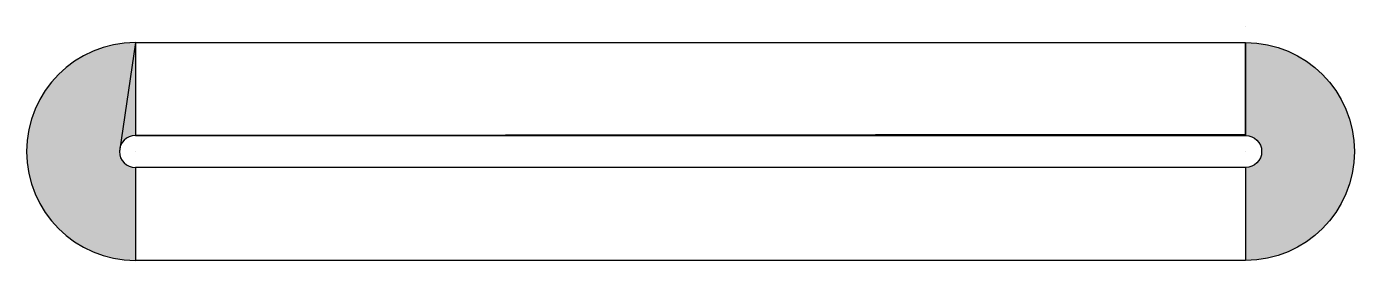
# Model space of a CAD drawing. Header units: millimetres. Extents: x 1985 to 5136, y 1737 to 3916.
# Drawn here: x 4443.81 to 4464.56, y 3600.92 to 3604.57 of the extents above.
import ezdxf

# ---------------------------------------------------------------- set-up
doc = ezdxf.new("R2010")
doc.units = ezdxf.units.MM

# ---------------------------------------------------------------- blocks, each defined once
blk = doc.blocks.new('dona_pasador')
for p, q in [((2560.848, 1881.931), (2560.848, 1880.481)), ((2560.848, 1879.981), (2560.848, 1878.531))]:
    blk.add_line(p, q)
for radius in [1.7, 0.25]:
    blk.add_arc((2560.848, 1880.231), radius, 90, 270)

msp = doc.modelspace()

# ---------------------------------------------------------------- linework, layer by layer
for p, q in [((4462.858, 3604.575), (4462.858, 3604.575, 5.5)), ((4445.508, 3604.325), (4445.258, 3602.625, 0.25)), ((4445.508, 3604.325, 4.5), (4445.508, 3602.875, 4.5)), ((4445.508, 3604.325), (4462.858, 3604.325, 2.5)), ((4462.854, 3602.872, 5.5), (4462.854, 3604.322, 5.5)), ((4462.858, 3604.325, 2.5), (4462.858, 3602.875, 2.5)), ((4462.855, 3602.89, 5.599), (4445.508, 3602.875, 4.6)), ((4445.508, 3602.875, 4.5), (4462.856, 3602.89, 5.499)), ((4445.508, 3602.875, 4.5), (4445.508, 3602.875, 4.6)), ((4445.508, 3602.875), (4462.858, 3602.875, 2.5)), ((4462.855, 3602.89, 5.499), (4462.855, 3602.89, 5.599)), ((4445.508, 3602.625, 4.5), (4445.508, 3602.625)), ((4462.858, 3602.625), (4462.858, 3602.625, 2.5)), ((4462.858, 3602.625, 2.5), (4462.858, 3602.625, 5.5)), ((4462.858, 3602.375, 2.5), (4445.508, 3602.375, 4.5)), ((4462.858, 3602.375, 2.5), (4462.858, 3600.925, 2.5)), ((4445.508, 3600.925, 4.5), (4445.508, 3600.925, 4.6)), ((4462.858, 3600.925, 2.6), (4445.508, 3600.925, 4.6)), ((4462.858, 3600.925, 2.5), (4445.508, 3600.925, 4.5)), ((4462.858, 3600.925, 2.5), (4462.858, 3600.925, 2.6))]:
    msp.add_line(p, q)
at = {"const_width": 1.45}
for points, elevation in [([(4445.508, 3603.6, 0.414214), (4444.533, 3602.625, 0.414214), (4445.508, 3601.65, 0.414214)], 4.5), ([(4462.858, 3601.65, 0.414214), (4463.833, 3602.625, 0.414214), (4462.858, 3603.6, 0.414214)], 2.5)]:
    msp.add_lwpolyline(points, format="xyb", dxfattribs=dict(at, elevation=elevation))

# ---------------------------------------------------------------- block references
msp.add_blockref('dona_pasador', (1884.66, 1722.394, 4.5))
at = {"xscale": -1}
msp.add_blockref('dona_pasador', (7023.706, 1722.394, 2.5), dxfattribs=at)

doc.saveas('drawing.dxf')
